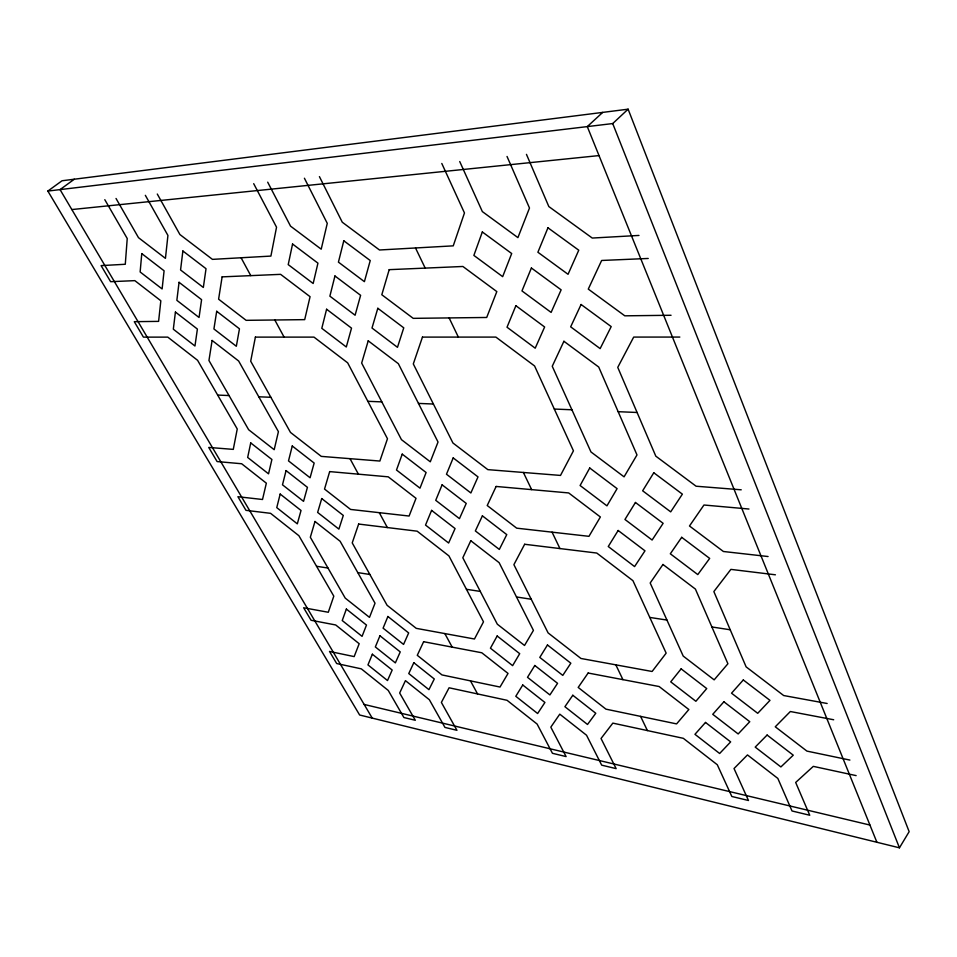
<?xml version="1.0" encoding="UTF-8"?>
<svg xmlns="http://www.w3.org/2000/svg" width="957" height="957" viewBox="0 0 957 957"><rect width="100%" height="100%" fill="white"/><g stroke="black" fill="none" stroke-linecap="round" stroke-linejoin="round"><path stroke-width="1.44" d="M899.448 847.818L909.15 831.669L628.115 109.182L62.038 180.765L47.85 191.065L359.629 714.999L899.448 847.818L612.719 123.561L628.115 109.182M602.707 112.4L587.287 126.599L876.899 842.268M74.299 179.222L60.052 189.606L372.213 718.085M47.85 191.065L612.719 123.561M71.835 209.559L599.022 155.584M638.965 235.434L592.263 238.054L548.828 206.556L526.458 154.364M648.224 258.462L601.642 260.471L588.28 289.098L624.801 315.822L671.06 315.272M679.829 337.067L633.69 337.079L617.755 367.368L655.808 456.154L696.086 486.216L741.232 489.805M217.658 395.074L229.046 395.552M258.785 396.784L270.855 397.287M367.847 401.306L381.831 401.892M418.472 403.411L433.401 404.021M554.318 409.046L571.903 409.775M618.162 411.689L637.087 412.479M748.96 509.028L703.957 505.009L689.483 525.991L723.396 551.495L768.064 556.531M775.409 574.798L730.885 569.379L713.85 591.57L746.125 666.873L783.675 695.536L827.147 703.491M316.552 566.281L327.988 568.039M357.786 572.609L369.869 574.475M466.43 589.297L480.294 591.414M516.517 596.977L531.231 599.238M649.791 617.432L666.945 620.064M711.888 626.967L730.227 629.778M833.691 719.76L790.35 711.518L775.266 726.794L806.918 751.101L849.9 760.073M856.144 775.613L813.306 766.366L795.674 782.455L809.73 815.244L792.013 810.974L777.838 778.424L747.477 754.929L734.031 768.531L748.47 800.495L731.83 796.487L717.295 764.751L683.334 738.326L612.839 723.121L601.032 738.493L616.141 768.627L601.69 765.157L586.533 735.227L559.773 714.161L550.813 727.153L566.101 756.58L552.452 753.303L537.116 724.066L507.054 700.297L449.084 687.784L441.38 702.438L456.944 730.311L444.945 727.416L429.358 699.723L405.445 680.642L399.667 693.024L415.302 720.274L403.902 717.535L388.255 690.44L361.303 668.847L336.673 663.536L329.519 651.442L354.162 656.598L359.186 643.714L335.704 624.969L311.061 620.268L303.656 607.767L328.299 612.265L333.802 596.151L298.895 535.717L270.592 513.335L245.973 510.344L237.922 496.719L262.517 499.494L266.345 483.177L241.654 463.75L217.095 461.561L208.734 447.433L233.281 449.383L237.252 428.987L197.585 360.31L167.786 337.127L143.43 337.127L134.279 321.672L158.599 321.373L160.836 300.773L134.841 280.64L110.617 281.693L101.095 265.615L125.283 264.264L127.233 238.52L104.803 199.678M364.15 704.436L869.925 825.054M116.024 198.47L138.49 237.659L165.441 258.366L167.93 235.434L145.344 195.324M157.283 194.032L179.904 234.525L212.442 259.371L270.903 256.081L276.537 227.204L253.701 183.672M241.08 257.756L250.77 275.64M274.815 319.997L284.097 337.115M350.011 458.678L358.408 474.17M379.283 512.665L387.358 527.558M444.838 633.582L452.194 647.135M470.485 680.87L477.567 693.933M267.697 182.177L290.533 226.139L321.205 249.191L327.27 223.352L304.41 178.229M319.423 176.614L342.271 222.215L379.498 249.992L453.247 245.853L464.468 212.956L441.799 163.468M415.517 247.971L425.195 268.104M449.132 317.915L458.343 337.091M523.395 472.471L531.637 489.625M552.069 532.164L559.953 548.564M615.818 664.84L622.935 679.637M640.592 716.386L647.411 730.574M459.731 161.542L482.352 211.593L517.916 237.623L529.484 208.028L507.031 156.458M141.768 253.593L140.141 271.979L162.116 288.954L164.09 270.783L141.768 253.593M175.418 312.054L173.325 329.208L194.965 346.015L197.393 329.064L175.418 312.054M179.055 282.303L176.854 300.331L199.044 317.485L201.592 299.661L179.055 282.303M182.871 250.985L180.562 269.97L203.339 287.471L206.03 268.702L182.871 250.985M212.107 340.465L208.949 360.502L248.653 429.729L274.192 449.694L278.415 431.655L238.64 361.004L212.107 340.465M216.701 311.288L213.913 328.969L236.331 346.278L239.465 328.813L216.701 311.288M222.12 276.872L218.603 299.194L246.128 320.332L304.697 319.638L310.068 296.694L280.616 274.348L222.12 276.872M255.387 337.115L250.698 361.208L290.509 432.444L321.277 456.381L379.869 461.047L387.477 438.737L347.666 362.835L313.98 337.115L255.387 337.115M250.722 442.912L247.672 457.446L268.534 473.835L271.896 459.492L250.722 442.912M292.555 244.023L288.224 264.622L313.166 283.499L317.939 263.151L292.555 244.023M280.174 494.063L276.764 507.629L297.316 523.85L301.024 510.476L280.174 494.063M286.071 470.593L282.494 484.816L303.548 501.348L307.436 487.34L286.071 470.593M292.256 445.986L288.512 460.891L310.08 477.77L314.159 463.056L292.256 445.986M326.6 309.243L321.803 328.323L346.302 346.984L351.518 328.143L326.6 309.243M334.95 275.975L329.878 296.156L355.095 315.236L360.61 295.318L334.95 275.975M343.79 240.769L338.431 262.134L364.402 281.657L370.239 260.555L343.79 240.769M314.985 521.469L310.331 537.26L345.238 598.113L369.486 617.373L375.024 603.221L340.13 541.267L314.985 521.469M321.731 498.549L317.64 512.426L338.886 529.113L343.3 515.44L321.731 498.549M329.675 471.598L324.531 489.063L350.573 509.435L409.094 516.038L416.02 498.322L388.255 476.837L329.675 471.598M368.218 340.824L361.662 363.062L401.45 439.646L430.291 461.8L438.031 442.026L398.351 363.684L368.218 340.824M377.812 308.286L371.998 328.024L397.478 347.319L403.758 327.832L377.812 308.286M389.2 269.659L381.807 294.744L413.209 318.346L486.706 317.473L496.827 291.598L462.889 266.477L389.2 269.659M358.648 524.053L352.224 542.894L387.095 605.291L416.259 628.354L474.469 639.001L483.5 621.823L448.929 555.909L417.156 531.183L358.648 524.053M422.456 337.103L413.304 363.935L452.924 442.983L487.831 469.636L560.503 475.426L573.446 450.819L534.58 365.969L495.882 337.091L422.456 337.103M346.362 609.071L342.235 620.543L362.069 636.357L366.483 625.065L346.362 609.071M402.227 454.132L396.497 470.019L419.991 488.166L426.104 472.519L402.227 454.132M482.328 231.965L473.871 255.411L502.664 276.657L511.696 253.533L482.328 231.965M372.357 654.217L367.955 664.9L387.513 680.547L392.179 670.044L372.357 654.217M379.953 635.771L375.347 646.944L395.361 662.89L400.241 651.908L379.953 635.771M387.896 616.487L383.087 628.163L403.567 644.42L408.663 632.936L387.896 616.487M431.595 510.38L425.53 525.082L448.63 543.014L455.065 528.551L431.595 510.38M442.11 484.828L435.734 500.32L459.456 518.646L466.238 503.406L442.11 484.828M453.199 457.901L446.476 474.229L470.868 492.975L478.01 476.897L453.199 457.901M515.883 305.702L507.019 327.222L535.214 348.192L544.629 326.995L515.883 305.702M531.398 268.008L521.972 290.916L551.112 312.413L561.137 289.839L531.398 268.008M547.954 227.802L537.894 252.241L568.051 274.3L578.758 250.208L547.954 227.802M413.819 662.711L408.759 673.561L428.927 689.65L434.287 678.98L413.819 662.711M423.628 641.704L417.276 655.306L441.978 674.924L500.009 687.042L508.035 673.429L481.79 652.77L423.628 641.704M470.784 540.717L462.817 557.775L497.329 624.203L524.532 645.473L533.432 630.388L499.135 562.668L470.784 540.717M482.4 515.847L475.354 530.932L499.327 549.438L506.767 534.616L482.4 515.847M496.121 486.455L487.221 505.523L516.696 528.168L588.962 536.327L600.374 516.983L568.685 492.939L496.121 486.455M563.912 341.278L552.249 366.268L590.971 451.955L624.072 476.837L636.991 454.934L598.723 367.045L563.912 341.278M581.09 304.493L570.659 326.839L600.147 348.611L611.2 326.6L581.09 304.493M524.639 544.27L513.897 564.654L548.11 632.912L580.959 658.476L652.1 671.479L666.156 653.153L632.948 580.684L596.773 553.05L524.639 544.27M497.162 635.998L490.439 648.2L512.629 665.641L519.699 653.667L497.162 635.998M589.739 468.009L580.098 485.51L606.953 505.846L617.098 488.644L589.739 468.009M522.749 685.009L515.787 696.289L537.631 713.515L544.916 702.462L522.749 685.009M534.796 665.486L527.498 677.317L549.904 694.926L557.56 683.322L534.796 665.486M547.464 644.982L539.796 657.411L562.788 675.391L570.827 663.201L547.464 644.982M618.162 530.477L608.257 546.519L634.587 566.58L644.982 550.825L618.162 530.477M635.448 502.473L624.957 519.472L652.112 540.023L663.129 523.323L635.448 502.473M653.787 472.758L642.649 490.797L670.69 511.863L682.377 494.147L653.787 472.758M572.8 695.261L564.905 706.709L587.514 724.473L595.768 713.264L572.8 695.261M588.136 673.022L578.184 687.437L605.948 709.149L676.587 723.899L688.849 709.532L659.134 686.528L588.136 673.022M662.962 564.474L650.186 582.992L683.214 656.083L714.161 679.853L727.906 663.751L695.404 589.081L662.962 564.474M681.683 537.32L670.319 553.792L697.785 574.583L709.675 558.409L681.683 537.32M681.133 668.859L670.725 681.851L695.883 701.278L706.733 688.562L681.133 668.859M705.512 722.439L694.949 734.318L719.64 753.494L730.646 741.89L705.512 722.439M723.899 701.78L712.75 714.305L738.17 733.947L749.762 721.698L723.899 701.78M743.302 679.96L731.531 693.191L757.717 713.312L769.978 700.368L743.302 679.96M767.107 735.048L755.205 747.106L780.888 766.94L793.257 755.181L767.107 735.048"/></g></svg>
